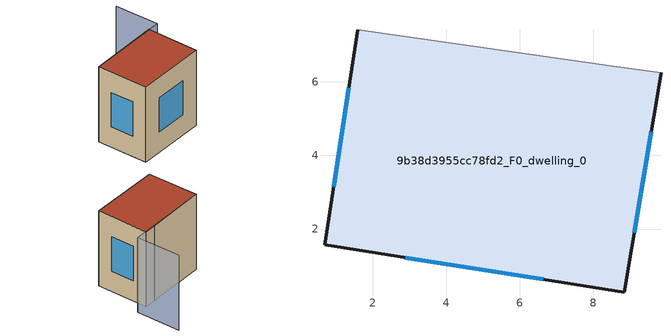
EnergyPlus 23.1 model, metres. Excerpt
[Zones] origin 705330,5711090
9b38d3955cc78fd2_F0_dwelling_0
 floor ground (EU_floor_Construction): 9.84,6.25 8.84,0.29 0.69,1.57 1.6,7.41 8.55,6.42 z0
 wall outside (EU_wall_Construction): 1.6,7.41 0.69,1.57 8.84,0.29 9.84,6.25 z0:9
 wall adiabatic (EU_wall_Construction): 9.84,6.25 8.55,6.42 1.6,7.41 z0:9
 window (EU_Window_Construction): 2.89,1.22 6.64,0.63 / 1.36,5.84 0.94,3.15 / 9.11,1.89 9.57,4.64 z2.43:6.57
 roof outside (EU_roof_Construction): 8.84,0.29 9.84,6.25 8.55,6.42 1.6,7.41 0.69,1.57 z9
shading: 11.89,11.07 11.13,5.99 / 11.13,5.99 1.61,7.41 z0:9
[Building]
EU S2 Campaign: North Axis=0; Terrain=City; Solar Distribution=FullExterior
[Site:Location]
London: Latitude=51.5; Longitude=-0.5; Time Zone=0; Elevation=25
[SizingPeriod:WeatherFileDays]
AnnualSizingPeriod: Begin Month=1; Begin Day of Month=1; End Month=12; End Day of Month=31; Day of Week for Start Day=Monday; Use Weather File Daylight Saving Period=No; Use Weather File Rain and Snow Indicators=No
[MATERIAL]
EU_InternalMass_Material: Roughness=MediumRough; Thickness=0.1; Conductivity=1; Density=1800; Specific Heat=900; Thermal Absorptance=0.9; Solar Absorptance=0.7; Visible Absorptance=0.7
[MATERIAL:NOMASS] Roughness=MediumRough; Thermal Absorptance=0.9; Solar Absorptance=0.7; Visible Absorptance=0.7
Name | Thermal Resistance
EU_wall_NoMass | 0.555556
EU_roof_NoMass | 0.510204
EU_floor_NoMass | 1.68919
[WINDOWMATERIAL:SIMPLEGLAZINGSYSTEM]
EU_Window_SimpleGlazing: UFactor=3.96; Solar Heat Gain Coefficient=0.85; Visible Transmittance=0.85
[CONSTRUCTION]
EU_wall_Construction: EU_wall_NoMass
EU_roof_Construction: EU_roof_NoMass
EU_floor_Construction: EU_floor_NoMass
EU_InternalMass_Construction: EU_InternalMass_Material
EU_Window_Construction: EU_Window_SimpleGlazing
[ZONE]
9b38d3955cc78fd2_F0_dwelling_0: Type=1; Multiplier=1; Ceiling Height=autocalculate; Volume=445.078; Floor Area=autocalculate; Part of Total Floor Area=Yes
[INTERNALMASS]
9b38d3955cc78fd2_F0_dwelling_0_EU_InternalMass: Construction=EU_InternalMass_Construction; Zone or ZoneList=9b38d3955cc78fd2_F0_dwelling_0; Surface Area=49.4525
[OTHEREQUIPMENT]
EU_Step8_InternalGain_9b38d3955cc78fd2_F0_dwelling_0_f000: Fuel Type=Electricity; Zone or ZoneList or Space or SpaceList=9b38d3955cc78fd2_F0_dwelling_0; Schedule=EU_Step8_GainSchedule_9b38d3955cc78fd2_F0_dwelling_0_f000; Design Level Calculation Method=Watts/Area; Power per Zone Floor Area=1; Fraction Latent=0; Fraction Radiant=0; Fraction Lost=0; Carbon Dioxide Generation Rate=0; EndUse Subcategory=EU_Step8_InternalGains
[ZONEVENTILATION:DESIGNFLOWRATE]
EU_ConstantAir_9b38d3955cc78fd2_F0_dwelling_0: Zone or ZoneList or Space or SpaceList=9b38d3955cc78fd2_F0_dwelling_0; Schedule=EU_AlwaysOn; Design Flow Rate Calculation Method=AirChanges/Hour; Air Changes per Hour=0.48; Ventilation Type=Natural; Fan Pressure Rise=0; Fan Total Efficiency=1; Constant Term Coefficient=1; Temperature Term Coefficient=0; Velocity Term Coefficient=0; Velocity Squared Term Coefficient=0; Minimum Indoor Temperature=-100; Maximum Indoor Temperature=100; Delta Temperature=-100; Minimum Outdoor Temperature=-100; Maximum Outdoor Temperature=100; Maximum Wind Speed=40
[HVACTEMPLATE:THERMOSTAT]
EU_HeatOnly_9b38d3955cc78fd2_F0_dwelling_0: Constant Heating Setpoint=20; Constant Cooling Setpoint=50
[HVACTEMPLATE:ZONE:IDEALLOADSAIRSYSTEM]
9b38d3955cc78fd2_F0_dwelling_0: Template Thermostat=EU_HeatOnly_9b38d3955cc78fd2_F0_dwelling_0; System Availability Schedule=EU_AlwaysOn; Maximum Heating Supply Air Temperature=50; Minimum Cooling Supply Air Temperature=13; Maximum Heating Supply Air Humidity Ratio=0.0156; Minimum Cooling Supply Air Humidity Ratio=0.0077; Heating Limit=NoLimit; Cooling Limit=NoLimit; Heating Availability Schedule=EU_AlwaysOn; Cooling Availability Schedule=EU_CoolingOff; Dehumidification Control Type=ConstantSensibleHeatRatio; Cooling Sensible Heat Ratio=0.7; Dehumidification Setpoint=60; Humidification Control Type=None; Humidification Setpoint=30; Outdoor Air Method=None; Outdoor Air Flow Rate per Person=0.00944; Outdoor Air Flow Rate per Zone Floor Area=0; Outdoor Air Flow Rate per Zone=0; Demand Controlled Ventilation Type=None; Outdoor Air Economizer Type=NoEconomizer; Heat Recovery Type=None; Sensible Heat Recovery Effectiveness=0.7; Latent Heat Recovery Effectiveness=0.65
[SIZING:ZONE]
9b38d3955cc78fd2_F0_dwelling_0: Zone Cooling Design Supply Air Temperature Input Method=SupplyAirTemperature; Zone Cooling Design Supply Air Temperature=13; Zone Heating Design Supply Air Temperature Input Method=SupplyAirTemperature; Zone Heating Design Supply Air Temperature=50; Zone Cooling Design Supply Air Humidity Ratio=0.008; Zone Heating Design Supply Air Humidity Ratio=0.008; Cooling Design Air Flow Method=DesignDay; Cooling Design Air Flow Rate=0; Cooling Minimum Air Flow per Zone Floor Area=0.000762; Cooling Minimum Air Flow=0; Cooling Minimum Air Flow Fraction=0.2; Heating Design Air Flow Method=DesignDay; Heating Design Air Flow Rate=0; Heating Maximum Air Flow per Zone Floor Area=0.002032; Heating Maximum Air Flow=0.141576; Heating Maximum Air Flow Fraction=0.3; Account for Dedicated Outdoor Air System=No; Dedicated Outdoor Air System Control Strategy=NeutralSupplyAir; Dedicated Outdoor Air Low Setpoint Temperature for Design=autosize; Dedicated Outdoor Air High Setpoint Temperature for Design=autosize; Zone Load Sizing Method=Sensible Load Only No Latent Load; Zone Latent Cooling Design Supply Air Humidity Ratio Input Method=HumidityRatioDifference; Zone Cooling Design Supply Air Humidity Ratio Difference=0.005; Zone Latent Heating Design Supply Air Humidity Ratio Input Method=HumidityRatioDifference; Zone Humidification Design Supply Air Humidity Ratio Difference=0.005
[SCHEDULE:CONSTANT]
Name | Hourly Value
EU_AlwaysOn | 1
EU_CoolingOff | 0
[SCHEDULE:FILE]
EU_Step8_GainSchedule_9b38d3955cc78fd2_F0_dwelling_0_f000: File=../../schedules/9b38d3955cc78fd2/9b38d3955cc78fd2_F0_dwelling_0_f000_gain.csv; Column Number=1; Rows to Skip at Top=0; Number of Hours of Data=8760; Column Separator=Comma; Interpolate to Timestep=No; Minutes per Item=60; Adjust Schedule for Daylight Savings=Yes
